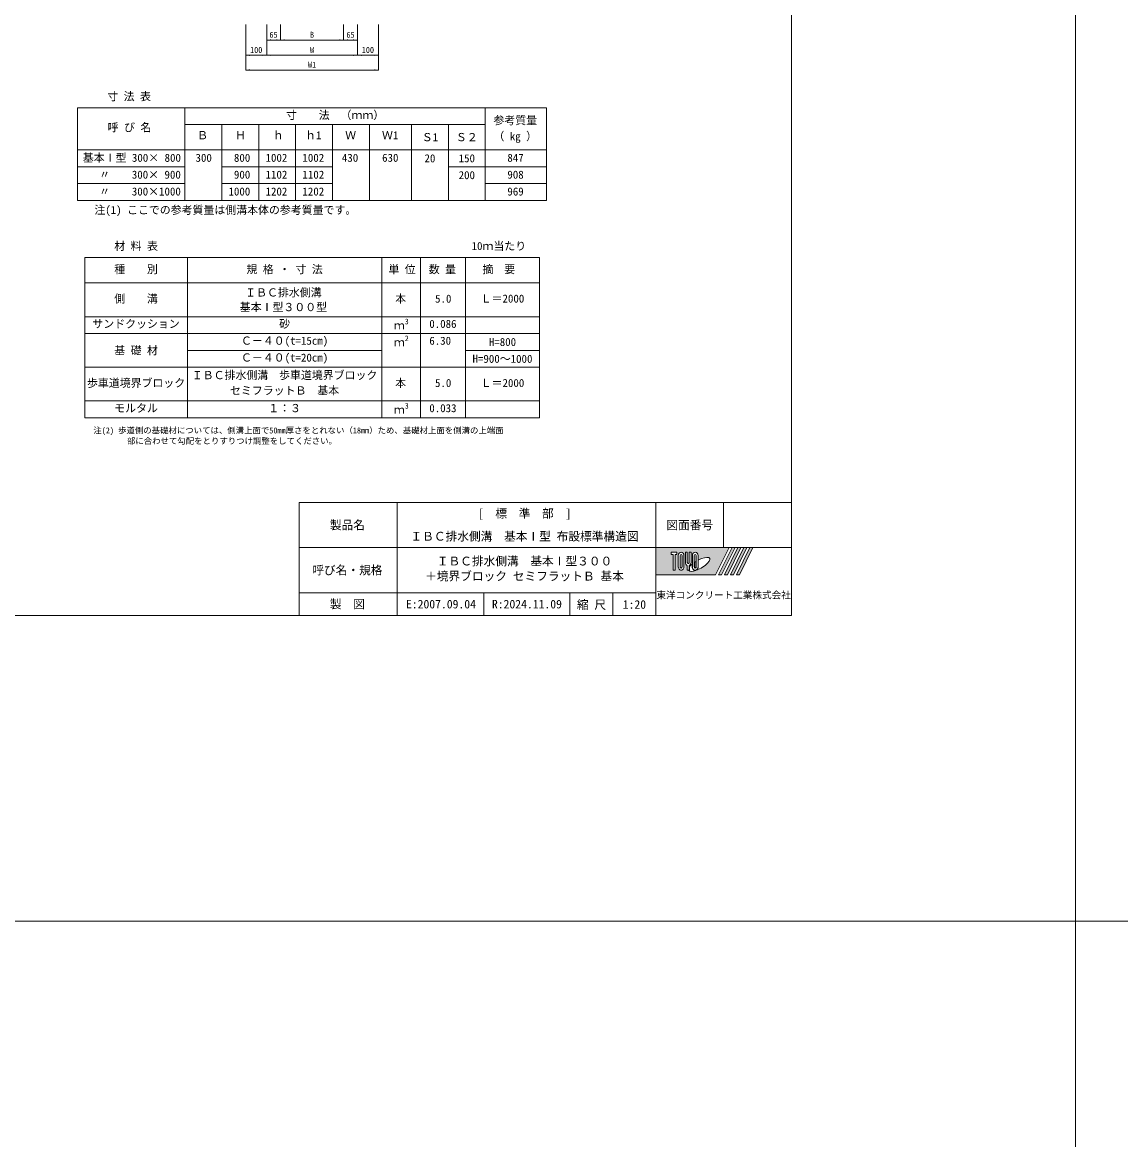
# Model space of a CAD drawing. Units: millimetres at full size. Extents: x 6872 to 78201, y -34623 to -7860.
# Drawn here: x 12572 to 17784, y -19121 to -13820 of the extents above; entities that cross this region are included whole.
import ezdxf
from ezdxf.enums import TextEntityAlignment as Align

# ---------------------------------------------------------------- set-up
doc = ezdxf.new("R2010")
doc.units = ezdxf.units.MM
doc.header["$LTSCALE"] = 16
for name, color, linetype, lineweight in [('0_2', 7, 'Continuous', 20), ('図枠', 1, 'Continuous', 20), ('寸法引出', 7, 'Continuous', 9), ('枠', 5, 'Continuous', 5)]:
    doc.layers.add(name, color=color, linetype=linetype, lineweight=lineweight)
doc.styles.add('ＭＳ ゴシック', font='')
doc.styles.get('ＭＳ ゴシック').set_extended_font_data('MS Gothic')

# ---------------------------------------------------------------- blocks, each defined once
blk = doc.blocks.new('filled_arrow')
at = {"color": 0, "linetype": 'Continuous', "lineweight": -2}
blk.add_solid([(7.5, 1.25), (0, 0), (7.5, -1.25)], dxfattribs=at)

msp = doc.modelspace()

# ---------------------------------------------------------------- hatches: boundary and pattern name
at = {"layer": '枠'}
h = msp.add_hatch(color=7, dxfattribs=at)
h.paths.add_polyline_path([(15578.22, -16312.32), (15578.22, -16440.89), (15861.07, -16440.89), (15925.36, -16312.32)])
edge = h.paths.add_edge_path(flags=16)
edge.add_ellipse((15783.59, -16391.47), major_axis=(50.37, 28.2), ratio=0.3471473, start_angle=-144.31122, end_angle=72.1899, ccw=False)
edge.add_ellipse((15764.93, -16403.64), major_axis=(0, 17.14), ratio=0.8463541, start_angle=-160.70346, end_angle=-90)
edge.add_line((15779.44, -16403.64), (15779.44, -16370.96))
edge = h.paths.add_edge_path(flags=16)
edge.add_ellipse((15764.93, -16349.57), major_axis=(0, 15.82), ratio=0.8463541, start_angle=-90, end_angle=90, ccw=False)
edge.add_line((15778.32, -16349.57), (15778.32, -16403.64))
edge.add_ellipse((15764.93, -16403.64), major_axis=(0, 15.82), ratio=0.8463541, start_angle=90, end_angle=-90, ccw=False)
edge.add_line((15751.54, -16403.64), (15751.54, -16349.57))
edge = h.paths.add_edge_path(flags=16)
edge.add_line((15769.4, -16349.57), (15769.4, -16403.64))
edge.add_ellipse((15764.93, -16403.64), major_axis=(0, 5.27), ratio=0.8463543, start_angle=90, end_angle=-90, ccw=False)
edge.add_line((15760.47, -16403.64), (15760.47, -16349.57))
edge.add_ellipse((15764.93, -16349.57), major_axis=(0, 5.27), ratio=0.8463543, start_angle=-90, end_angle=90, ccw=False)
edge = h.paths.add_edge_path(flags=16)
edge.add_line((15768.28, -16377.21), (15768.28, -16403.64))
edge.add_ellipse((15764.93, -16403.64), major_axis=(0, 3.96), ratio=0.8463541, start_angle=90, end_angle=-90, ccw=False)
edge.add_line((15761.58, -16403.64), (15761.58, -16381.54))
edge.add_ellipse((15783.59, -16391.47), major_axis=(50.37, 28.2), ratio=0.3471473, start_angle=107.79174, end_angle=126.47132, ccw=False)
edge = h.paths.add_edge_path(flags=16)
edge.add_line((15744.84, -16333.75), (15744.84, -16382.21))
edge.add_ellipse((15731.45, -16382.21), major_axis=(0, 15.82), ratio=0.8463541, start_angle=-163.34117, end_angle=-90, ccw=False)
edge.add_line((15735.91, -16397.13), (15735.91, -16419.46))
edge.add_line((15735.91, -16419.46), (15726.99, -16419.46))
edge.add_line((15726.99, -16419.46), (15726.99, -16397.13))
edge.add_ellipse((15731.45, -16382.21), major_axis=(0, 15.82), ratio=0.8463541, start_angle=90, end_angle=163.34117, ccw=False)
edge.add_line((15718.06, -16382.21), (15718.06, -16333.75))
edge.add_line((15718.06, -16333.75), (15726.99, -16333.75))
edge.add_line((15726.99, -16333.75), (15726.99, -16382.21))
edge.add_ellipse((15731.45, -16382.21), major_axis=(0, 5.27), ratio=0.8463543, start_angle=90, end_angle=-90)
edge.add_line((15735.91, -16382.21), (15735.91, -16333.75))
edge.add_line((15735.91, -16333.75), (15744.84, -16333.75))
edge = h.paths.add_edge_path(flags=16)
edge.add_line((15750.42, -16389.99), (15750.42, -16403.64))
edge.add_ellipse((15764.93, -16403.64), major_axis=(0, 17.14), ratio=0.8463541, start_angle=90, end_angle=-171.54427)
edge.add_ellipse((15783.59, -16391.47), major_axis=(50.37, 28.2), ratio=0.3471473, start_angle=-178.64954, end_angle=-148.29244, ccw=False)
edge.add_line((15733.99, -16420.78), (15737.03, -16420.78))
edge.add_line((15737.03, -16420.78), (15737.03, -16404.07))
edge.add_ellipse((15783.59, -16391.47), major_axis=(50.37, 28.2), ratio=0.3471473, start_angle=148.21912, end_angle=165.90812, ccw=False)
edge = h.paths.add_edge_path(flags=16)
edge.add_ellipse((15697.97, -16349.57), major_axis=(0, 15.82), ratio=0.8463541, start_angle=-90, end_angle=90, ccw=False)
edge.add_line((15711.36, -16349.57), (15711.36, -16403.64))
edge.add_ellipse((15697.97, -16403.64), major_axis=(0, 15.82), ratio=0.8463541, start_angle=90, end_angle=-90, ccw=False)
edge.add_line((15684.57, -16403.64), (15684.57, -16349.57))
edge = h.paths.add_edge_path(flags=16)
edge.add_line((15702.43, -16349.57), (15702.43, -16403.64))
edge.add_ellipse((15697.97, -16403.64), major_axis=(0, 5.27), ratio=0.8463543, start_angle=90, end_angle=-90, ccw=False)
edge.add_line((15693.5, -16403.64), (15693.5, -16349.57))
edge.add_ellipse((15697.97, -16349.57), major_axis=(0, 5.27), ratio=0.8463543, start_angle=-90, end_angle=90, ccw=False)
h.paths.add_polyline_path([(15677.88, -16333.75), (15677.88, -16344.3), (15668.95, -16344.3), (15668.95, -16419.46), (15660.02, -16419.46), (15660.02, -16344.3), (15651.09, -16344.3), (15651.09, -16333.75)], flags=16)
for points in [[(15875.22, -16440.89), (15889.36, -16440.89), (15953.64, -16312.32), (15939.5, -16312.32)], [(15981.93, -16312.32), (15967.79, -16312.32), (15903.5, -16440.89), (15917.64, -16440.89)], [(16010.22, -16312.32), (15996.07, -16312.32), (15931.79, -16440.89), (15945.93, -16440.89)], [(16038.5, -16312.32), (16024.36, -16312.32), (15960.07, -16440.89), (15974.22, -16440.89)]]:
    msp.add_hatch(color=7, dxfattribs=at).paths.add_polyline_path(points)

# ---------------------------------------------------------------- linework, layer by layer
at = {"layer": '0_2'}
for p, q in [((12833.39, -14224.93), (12833.39, -14664.94)), ((12833.39, -14224.93), (15059.51, -14224.93)), ((13343.39, -14224.93), (13343.39, -14664.94)), ((14768.39, -14224.93), (14768.39, -14664.94)), ((14768.39, -14224.93), (14768.39, -14664.94)), ((15059.51, -14224.93), (15059.51, -14664.94)), ((13343.39, -14304.93), (14768.39, -14304.93)), ((13518.39, -14304.93), (13518.39, -14664.94)), ((13693.39, -14304.93), (13693.39, -14664.94)), ((13868.39, -14304.93), (13868.39, -14664.94)), ((14043.39, -14304.93), (14043.39, -14664.94)), ((14218.39, -14304.93), (14218.39, -14664.94)), ((14418.39, -14304.93), (14418.39, -14664.94)), ((14593.39, -14304.93), (14593.39, -14664.94)), ((12833.39, -14424.94), (13486.41, -14424.94)), ((12833.39, -14424.94), (14386.41, -14424.94)), ((13643.39, -14424.94), (14243.39, -14424.94)), ((14361.41, -14424.94), (15059.51, -14424.94)), ((12833.39, -14504.94), (13343.39, -14504.94)), ((13518.39, -14504.94), (14043.39, -14504.94)), ((14593.39, -14504.94), (15059.51, -14504.94)), ((13343.39, -14584.94), (12833.39, -14584.94)), ((14043.39, -14584.94), (13518.39, -14584.94)), ((14768.39, -14584.94), (15059.51, -14584.94)), ((12833.39, -14664.94), (15059.51, -14664.94)), ((12867.75, -14936.39), (15025.16, -14936.39)), ((12867.75, -14936.39), (12867.75, -15696.39)), ((13354.89, -15696.39), (13354.89, -14936.39)), ((14277.31, -15696.39), (14277.31, -14936.39)), ((14461.87, -15696.39), (14461.87, -14936.39)), ((14675.16, -15696.39), (14675.16, -14936.39)), ((15025.16, -14936.39), (15025.16, -15696.39)), ((12867.75, -15056.39), (15025.16, -15056.39)), ((12867.75, -15216.39), (15025.16, -15216.39)), ((12867.75, -15296.39), (15025.16, -15296.39)), ((13354.89, -15376.39), (14277.31, -15376.39)), ((14675.16, -15376.39), (15025.16, -15376.39)), ((12867.75, -15456.39), (15025.16, -15456.39)), ((12867.75, -15616.39), (15025.16, -15616.39)), ((12867.75, -15696.39), (15025.16, -15696.39))]:
    msp.add_line(p, q, dxfattribs=at)
at = {"layer": '図枠'}
for p, q in [((17569.84, -8837.63), (17569.84, -34622.81)), ((6872.3, -18084.67), (28267.39, -18084.67))]:
    msp.add_line(p, q, dxfattribs=at)
at = {"layer": '寸法引出'}
for p, q in [((13631.45, -13830.03), (13631.45, -14046.15)), ((13631.45, -13830.03), (13631.45, -13975.9)), ((13731.45, -13830.03), (13731.45, -13903.97)), ((13796.45, -13830.03), (13796.45, -13903.97)), ((13796.45, -13830.03), (13796.45, -13903.97)), ((14096.45, -13830.03), (14096.45, -13903.97)), ((14096.45, -13830.03), (14096.45, -13903.97)), ((14161.45, -13830.03), (14161.45, -13903.97)), ((14261.45, -13830.03), (14261.45, -14046.15)), ((14261.45, -13830.03), (14261.45, -13975.9)), ((13731.45, -13845.03), (13731.45, -13975.9)), ((13731.45, -13845.03), (13731.45, -13975.9)), ((14161.45, -13845.03), (14161.45, -13975.9)), ((14161.45, -13845.03), (14161.45, -13975.9)), ((13731.45, -13903.97), (13796.45, -13903.97)), ((13796.45, -13903.97), (14096.45, -13903.97)), ((14096.45, -13903.97), (14161.45, -13903.97)), ((13731.45, -13975.9), (13631.45, -13975.9)), ((13731.45, -13975.9), (14161.45, -13975.9)), ((14161.45, -13975.9), (14261.45, -13975.9)), ((13631.45, -14046.15), (14261.45, -14046.15))]:
    msp.add_line(p, q, dxfattribs=at)
at = {"layer": '枠', "lineweight": 20}
for p, q in [((16221.07, -16633.75), (16221.07, -11119.46)), ((16221.07, -16098.04), (13884.75, -16098.04)), ((13884.75, -16633.75), (13884.75, -16098.04)), ((14349.95, -16633.75), (14349.95, -16098.04)), ((15578.22, -16633.75), (15578.22, -16098.04)), ((15899.64, -16312.32), (15899.64, -16098.04)), ((16221.07, -16312.32), (13884.75, -16312.32)), ((15578.22, -16526.61), (13884.75, -16526.61)), ((14762.22, -16633.75), (14762.22, -16526.61)), ((15170.22, -16633.75), (15170.22, -16526.61)), ((15374.22, -16633.75), (15374.22, -16526.61)), ((8221.07, -16633.75), (16221.07, -16633.75))]:
    msp.add_line(p, q, dxfattribs=at)
at = {"layer": '枠'}
for p, q in [((15578.22, -16312.32), (15578.22, -16440.89)), ((15578.22, -16312.32), (15925.36, -16312.32)), ((15925.36, -16312.32), (15861.07, -16440.89)), ((15939.5, -16312.32), (15875.22, -16440.89)), ((15953.64, -16312.32), (15889.36, -16440.89)), ((15967.79, -16312.32), (15903.5, -16440.89)), ((15981.93, -16312.32), (15917.64, -16440.89)), ((15996.07, -16312.32), (15931.79, -16440.89)), ((15939.5, -16312.32), (15953.64, -16312.32)), ((16010.22, -16312.32), (15945.93, -16440.89)), ((16024.36, -16312.32), (15960.07, -16440.89)), ((15967.79, -16312.32), (15981.93, -16312.32)), ((16038.5, -16312.32), (15974.22, -16440.89)), ((15996.07, -16312.32), (16010.22, -16312.32)), ((16024.36, -16312.32), (16038.5, -16312.32)), ((15651.09, -16333.75), (15651.09, -16344.3)), ((15651.09, -16333.75), (15677.88, -16333.75)), ((15660.02, -16344.3), (15651.09, -16344.3)), ((15660.02, -16344.3), (15660.02, -16419.46)), ((15668.95, -16344.3), (15668.95, -16419.46)), ((15677.88, -16344.3), (15668.95, -16344.3)), ((15677.88, -16333.75), (15677.88, -16344.3)), ((15684.57, -16349.57), (15684.57, -16403.64)), ((15693.5, -16403.64), (15693.5, -16349.57)), ((15702.43, -16349.57), (15702.43, -16403.64)), ((15711.36, -16403.64), (15711.36, -16349.57)), ((15718.06, -16382.21), (15718.06, -16333.75)), ((15718.06, -16333.75), (15726.99, -16333.75)), ((15726.99, -16333.75), (15726.99, -16382.21)), ((15735.91, -16382.21), (15735.91, -16333.75)), ((15735.91, -16333.75), (15744.84, -16333.75)), ((15744.84, -16333.75), (15744.84, -16382.21)), ((15751.54, -16349.57), (15751.54, -16403.64)), ((15760.47, -16403.64), (15760.47, -16349.57)), ((15768.28, -16377.21), (15768.28, -16403.64)), ((15769.4, -16349.57), (15769.4, -16403.64)), ((15778.32, -16403.64), (15778.32, -16349.57)), ((15779.44, -16403.64), (15779.44, -16370.96)), ((15668.95, -16419.46), (15660.02, -16419.46)), ((15726.99, -16397.13), (15726.99, -16419.46)), ((15735.91, -16419.46), (15726.99, -16419.46)), ((15733.99, -16420.78), (15737.03, -16420.78)), ((15735.91, -16397.13), (15735.91, -16419.46)), ((15737.03, -16404.07), (15737.03, -16420.78)), ((15750.42, -16389.99), (15750.42, -16403.64)), ((15761.58, -16403.64), (15761.58, -16381.54)), ((15578.22, -16440.89), (15861.07, -16440.89)), ((15875.22, -16440.89), (15889.36, -16440.89)), ((15903.5, -16440.89), (15917.64, -16440.89)), ((15931.79, -16440.89), (15945.93, -16440.89)), ((15960.07, -16440.89), (15974.22, -16440.89))]:
    msp.add_line(p, q, dxfattribs=at)
for centre, major_axis, ratio, start_param, end_param in [((15697.97, -16349.57), (0, 15.82), 0.846354, 4.712389, 7.8539816), ((15697.97, -16349.57), (0, 5.27), 0.846354, 4.712389, 7.8539816), ((15764.93, -16349.57), (0, 15.82), 0.846354, 4.712389, 7.8539816), ((15764.93, -16349.57), (0, 5.27), 0.846354, 4.712389, 7.8539816), ((15783.59, -16391.47), (50.37, 28.2), 0.347147, 1.6817405, 1.8219833), ((15783.59, -16391.47), (50.37, 28.2), 0.347147, 4.2621853, 7.7429163), ((15697.97, -16403.64), (0, 15.82), 0.846354, 1.5707963, 4.712389), ((15697.97, -16403.64), (0, 5.27), 0.846354, 1.5707963, 4.712389), ((15731.45, -16382.21), (0, 15.82), 0.846354, 1.5707963, 2.8017557), ((15731.45, -16382.21), (0, 5.27), 0.846354, 1.5707963, 4.712389), ((15783.59, -16391.47), (50.37, 28.2), 0.347147, 3.2093975, 4.2004451), ((15731.45, -16382.21), (0, 15.82), 0.846354, 3.4814296, 4.712389), ((15783.59, -16391.47), (50.37, 28.2), 0.347147, 2.0815197, 2.5155126), ((15764.93, -16403.64), (0, 17.14), 0.846354, 1.5707963, 3.3154679), ((15764.93, -16403.64), (0, 15.82), 0.846354, 1.5707963, 4.712389), ((15764.93, -16403.64), (0, 5.27), 0.846354, 1.5707963, 4.712389), ((15764.93, -16403.64), (0, 3.96), 0.846354, 1.5707963, 4.712389), ((15764.93, -16403.64), (0, 17.14), 0.846354, 3.5338438, 4.712389)]:
    msp.add_ellipse(centre, major_axis=major_axis, ratio=ratio, start_param=start_param, end_param=end_param, dxfattribs=at)

# ---------------------------------------------------------------- block references
at = {"layer": '寸法引出', "xscale": 2.67, "yscale": 2.67}
for p in [(13731.45, -13903.97), (13796.45, -13903.97), (14096.45, -13903.97), (13631.45, -13975.9), (13731.45, -13975.9), (14161.45, -13975.9), (13631.45, -14046.15)]:
    msp.add_blockref('filled_arrow', p, dxfattribs=at)
at = {"layer": '寸法引出', "xscale": 2.67, "yscale": 2.67, "rotation": 180}
for p in [(13796.45, -13903.97), (14096.45, -13903.97), (14161.45, -13903.97), (13731.45, -13975.9), (14161.45, -13975.9), (14261.45, -13975.9), (14261.45, -14046.15)]:
    msp.add_blockref('filled_arrow', p, dxfattribs=at)

# ---------------------------------------------------------------- texts
at = {"layer": '0_2', "style": 'ＭＳ ゴシック'}
for s, height, p in [('寸 法 表', 37.98, (12974.67, -14201.72)), ('呼 び 名', 37.98, (12976.59, -14348.88)), ('参考質量', 37.98, (14807.21, -14315.31)), ('Ｂ', 37.98, (13401.42, -14386.16)), ('Ｈ', 37.98, (13581.08, -14386.16)), ('ｈ', 37.98, (13760.6, -14386.16)), ('ｈ1', 37.98, (13913.6, -14386.16)), ('Ｗ', 37.98, (14103.71, -14386.16)), ('Ｗ1', 37.98, (14278.3, -14386.16)), ('（ kg ）', 37.98, (14807.21, -14390.94)), ('基本Ⅰ型 300× 800', 37.98, (12858.53, -14493)), ('300', 37.98, (13393.48, -14493)), (' 800', 37.98, (13549.88, -14493)), ('1002', 37.98, (13725.77, -14493)), ('1002', 37.98, (13900.77, -14493)), ('430', 37.98, (14088.12, -14493)), ('630', 37.98, (14278.89, -14493)), ('847', 37.98, (14873.35, -14493)), ('   〃    300× 900', 37.98, (12858.53, -14573)), (' 900', 37.98, (13549.88, -14573)), ('1102', 37.98, (13725.77, -14573)), ('1102', 37.98, (13900.77, -14573)), ('908', 37.98, (14873.35, -14573)), ('   〃    300×1000', 37.98, (12858.53, -14653)), ('1000', 37.98, (13549.88, -14653)), ('1202', 37.98, (13725.77, -14653)), ('1202', 37.98, (13900.77, -14653)), ('969', 37.98, (14873.35, -14653)), ('注(1) ここでの参考質量は側溝本体の参考質量です。', 37.98, (12913.37, -14740.54)), ('10ｍ当たり', 37.98, (14703.56, -14911.68)), ('単 位', 37.98, (14308.95, -15022.01)), ('数 量', 37.98, (14500.19, -15022.01)), ('摘  要', 37.98, (14755.24, -15022.01)), ('本', 37.98, (14340.7, -15161.32)), ('ｍ', 37.98, (14334.62, -15288.52)), ('3', 26.58, (14386.42, -15260.52)), (' 0.086', 37.98, (14477.01, -15280.91)), ('2', 26.58, (14386.42, -15340.52)), (' 6.30', 37.98, (14477.01, -15360.91)), ('ｍ', 37.98, (14334.62, -15368.52)), ('本', 37.98, (14340.7, -15561.32)), ('3', 26.58, (14386.42, -15660.52)), (' 0.033', 37.98, (14477.01, -15680.91)), ('ｍ', 37.98, (14334.62, -15688.52))]:
    msp.add_text(s, height=height, dxfattribs=at).set_placement(p, align=Align.BOTTOM_LEFT)
for s, height, p in [('寸\u3000  法\u3000（ｍｍ）', 37.98, (14055.89, -14290.61)), ('材 料 表', 37.98, (13111.32, -14911.68)), ('種 \u3000 別', 37.98, (13111.32, -15022.01)), ('規 格 ・ 寸 法', 37.98, (13816.1, -15022.01)), ('側    溝', 37.98, (13111.32, -15161.32)), ('ＩＢＣ排水側溝', 37.98, (13810.44, -15132.14)), (' 5.0  ', 37.98, (14582, -15161.32)), ('Ｌ＝2000', 37.98, (14850.16, -15160.97)), ('サンドクッション', 37.98, (13111.32, -15280.91)), ('砂', 37.98, (13816.1, -15280.91)), ('Ｃ－４０(t=15cm)', 37.98, (13816.1, -15360.91)), ('Ｃ－４０(t=20cm)', 37.98, (13816.1, -15440.91)), ('ＩＢＣ排水側溝\u3000歩車道境界ブロック', 37.98, (13816.1, -15524.42)), ('歩車道境界ブロック', 37.98, (13111.32, -15561.32)), (' 5.0 ', 37.98, (14568.68, -15561.32)), ('Ｌ＝2000', 37.98, (14850.16, -15561.45)), ('セミフラットＢ\u3000基本', 37.98, (13816.1, -15597.31)), ('モルタル', 37.98, (13111.32, -15680.91)), ('１：３', 37.98, (13816.1, -15680.91)), ('1:20', 40.69, (15476.22, -16614.35))]:
    msp.add_text(s, height=height, dxfattribs=at).set_placement(p, align=Align.BOTTOM_CENTER)
for s, p in [('Ｓ1', (14505.89, -14364.94)), ('Ｓ２', (14680.89, -14364.94)), ('20', (14505.89, -14464.94)), ('150', (14680.89, -14464.94)), ('200', (14680.89, -14544.94)), ('基本Ⅰ型３００型', (13810.44, -15171.21)), ('H=800', (14850.16, -15336.39)), ('基 礎 材', (13111.32, -15376.39)), ('H=900～1000', (14850.16, -15416.39))]:
    msp.add_text(s, height=37.98, dxfattribs=at).set_placement(p, align=Align.MIDDLE_CENTER)
for s, p in [('注(2) 歩道側の基礎材については、側溝上面で50mm厚さをとれない（18mm）ため、基礎材上面を側溝の上端面', (12908.53, -15741.88)), ('\u3000\u3000\u3000\u3000部に合わせて勾配をとりすりつけ調整をしてください。', (12908.53, -15791.88))]:
    msp.add_text(s, height=28.48, dxfattribs=at).set_placement(p, align=Align.TOP_LEFT)
at = {"layer": '寸法引出', "style": 'ＭＳ ゴシック'}
for s, p in [('65', (13763.95, -13878.97)), ('B', (13946.45, -13878.97)), ('65', (14128.95, -13878.97)), ('100', (13681.45, -13950.9)), ('W', (13946.45, -13950.9)), ('100', (14211.45, -13950.9)), ('W1', (13946.45, -14021.15))]:
    msp.add_text(s, height=28.48, dxfattribs=at).set_placement(p, align=Align.MIDDLE_CENTER)
at = {"layer": '枠', "color": 7, "style": 'ＭＳ ゴシック'}
for s, height, p in [('[\u3000標\u3000準\u3000部\u3000]', 40.69, (14954.71, -16150.26)), ('製品名', 40.69, (14114.22, -16205.18)), ('図面番号', 40.69, (15738.93, -16205.18)), ('ＩＢＣ排水側溝\u3000基本Ⅰ型 布設標準構造図', 40.69, (14954.71, -16258.75)), ('呼び名・規格', 40.69, (14114.22, -16419.46)), ('東洋コンクリート工業株式会社', 32.55, (15899.64, -16537.22)), ('製\u3000図', 40.69, (14114.22, -16580.18)), ('E:2007.09.04', 40.69, (14558.22, -16580.18)), ('R:2024.11.09', 40.69, (14966.22, -16580.18)), ('縮 尺', 40.69, (15272.22, -16583.06))]:
    msp.add_text(s, height=height, dxfattribs=at).set_placement(p, align=Align.MIDDLE_CENTER)
for s, p in [('ＩＢＣ排水側溝\u3000基本Ⅰ型３００', (14538.46, -16356)), ('＋境界ブロック セミフラットＢ 基本', (14482.96, -16427.43))]:
    msp.add_text(s, height=40.69, dxfattribs=at).set_placement(p, align=Align.TOP_LEFT)

doc.saveas('drawing.dxf')
